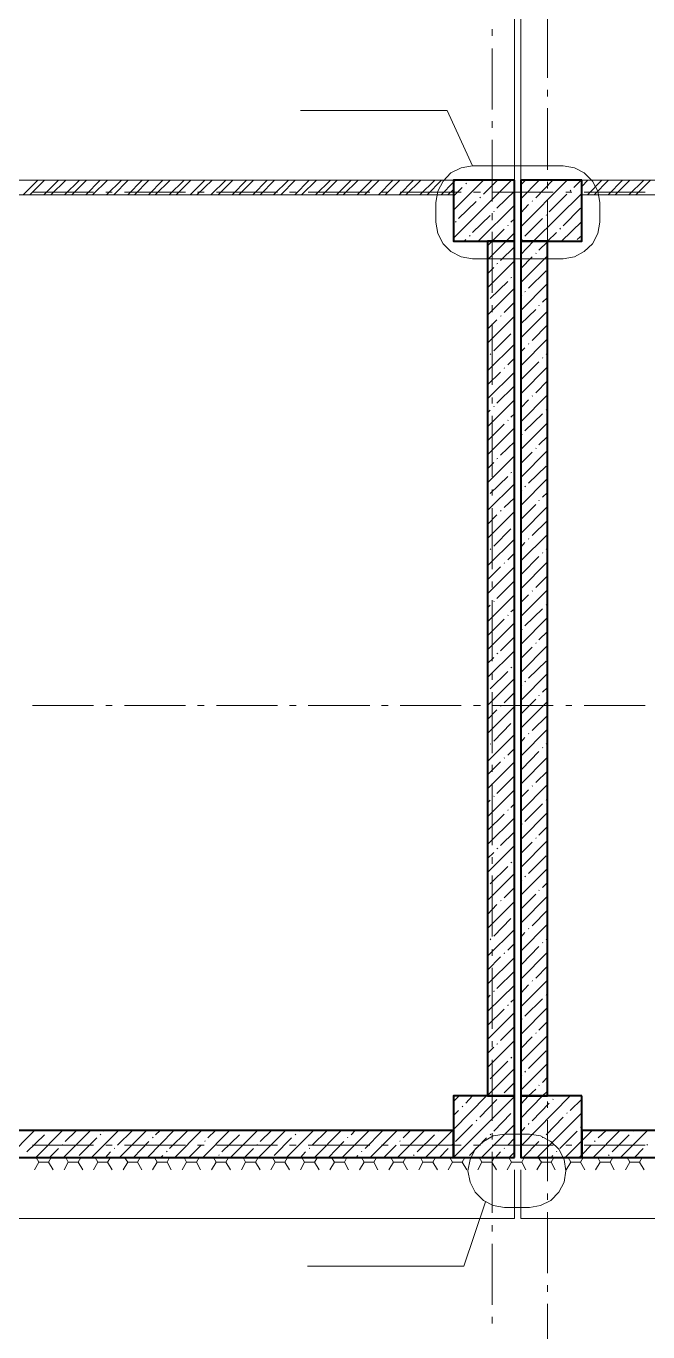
# Model space of a CAD drawing. Header units: millimetres. Extents: x -213547 to 415037, y -3642 to 106956.
# Drawn here: x -172386 to -167292, y 3716 to 14414 of the extents above; entities that cross this region are included whole.
import ezdxf

# ---------------------------------------------------------------- set-up
doc = ezdxf.new("R2010")
doc.units = ezdxf.units.MM

msp = doc.modelspace()

# ---------------------------------------------------------------- linework, layer by layer
at = {"lineweight": 9}
for points in [[(-168384.7, 28983), (-168384.7, 29385.5), (-172769.4, 29385.5), (-172769.4, 32867.8), (-207511.6, 32867.8), (-207511.6, 4645.2), (-168384.7, 4645.2), (-168384.7, 5043.4)], [(-168384.7, 5145.1), (-168384.7, 15486)], [(-168333.9, 15486), (-168333.9, 13151.8)], [(-168113.6, 13990.6), (-168113.6, 14490.5)], [(-168566.9, 14333.7), (-168566.9, 14388.8)], [(-168566.9, 13732.2), (-168566.9, 14232.1)], [(-168113.6, 13838.1), (-168113.6, 13893.2)], [(-170138.6, 13723.7), (-168935.5, 13723.7), (-168727.9, 13270.4), (-168821.1, 13253.5), (-168905.8, 13211.1), (-168969.4, 13143.3), (-169011.7, 13062.8), (-169028.7, 12969.6), (-169028.7, 12808.7), (-169011.7, 12715.5), (-168969.4, 12630.7), (-168905.8, 12567.2), (-168821.1, 12524.8), (-168727.9, 12507.9), (-167986.5, 12507.9), (-167893.3, 12524.8), (-167812.8, 12567.2), (-167745.1, 12630.7), (-167702.7, 12715.5), (-167685.7, 12808.7), (-167685.7, 12969.6), (-167702.7, 13062.8), (-167745.1, 13143.3), (-167812.8, 13211.1), (-167893.3, 13253.5), (-167986.5, 13270.4), (-168727.9, 13270.4)], [(-168113.6, 13236.5), (-168113.6, 13740.7)], [(-168566.9, 13579.7), (-168566.9, 13634.8)], [(-168566.9, 12978.1), (-168566.9, 13482.2)], [(-172409.3, 13033.2), (-172290.7, 13151.8)], [(-172354.2, 13033.2), (-172235.6, 13151.8)], [(-172333, 13054.4), (-171833.1, 13054.4)], [(-172239.8, 13033.2), (-172121.2, 13151.8)], [(-172184.7, 13033.2), (-172061.9, 13151.8)], [(-172070.4, 13033.2), (-171947.5, 13151.8)], [(-172011.1, 13033.2), (-171892.4, 13151.8)], [(-171896.7, 13033.2), (-171778.1, 13151.8)], [(-171841.6, 13033.2), (-171718.7, 13151.8)], [(-171731.5, 13054.4), (-171680.6, 13054.4)], [(-171727.2, 13033.2), (-171604.4, 13151.8)], [(-171667.9, 13033.2), (-171549.3, 13151.8)], [(-171578.9, 13054.4), (-171079.1, 13054.4)], [(-171553.5, 13033.2), (-171434.9, 13151.8)], [(-171498.5, 13033.2), (-171379.8, 13151.8)], [(-171384.1, 13033.2), (-171265.5, 13151.8)], [(-171329, 13033.2), (-171206.1, 13151.8)], [(-171214.6, 13033.2), (-171091.8, 13151.8)], [(-171155.3, 13033.2), (-171036.7, 13151.8)], [(-171040.9, 13033.2), (-170922.3, 13151.8)], [(-170985.9, 13033.2), (-170863, 13151.8)], [(-170981.6, 13054.4), (-170926.5, 13054.4)], [(-170871.5, 13033.2), (-170748.6, 13151.8)], [(-170824.9, 13054.4), (-170325, 13054.4)], [(-170812.2, 13033.2), (-170693.6, 13151.8)], [(-170697.8, 13033.2), (-170579.2, 13151.8)], [(-170642.7, 13033.2), (-170524.1, 13151.8)], [(-170528.3, 13033.2), (-170409.7, 13151.8)], [(-170469, 13033.2), (-170350.4, 13151.8)], [(-170358.9, 13033.2), (-170236, 13151.8)], [(-170299.6, 13033.2), (-170181, 13151.8)], [(-170227.6, 13054.4), (-170172.5, 13054.4)], [(-170185.2, 13033.2), (-170066.6, 13151.8)], [(-170130.1, 13033.2), (-170007.3, 13151.8)], [(-170075, 13054.4), (-169570.9, 13054.4)], [(-170015.7, 13033.2), (-169892.9, 13151.8)], [(-169956.4, 13033.2), (-169837.8, 13151.8)], [(-169842, 13033.2), (-169723.4, 13151.8)], [(-169787, 13033.2), (-169664.1, 13151.8)], [(-169672.6, 13033.2), (-169554, 13151.8)], [(-169613.3, 13033.2), (-169494.7, 13151.8)], [(-169498.9, 13033.2), (-169380.3, 13151.8)], [(-169473.5, 13054.4), (-169418.4, 13054.4)], [(-169443.8, 13033.2), (-169325.2, 13151.8)], [(-169329.4, 13033.2), (-169210.8, 13151.8)], [(-169321, 13054.4), (-168821.1, 13054.4)], [(-169274.4, 13033.2), (-169151.5, 13151.8)], [(-169160, 13033.2), (-169037.1, 13151.8)], [(-169100.7, 13033.2), (-168982.1, 13151.8)], [(-168986.3, 13033.2), (-168884.6, 13134.9)], [(-168931.2, 13033.2), (-168884.6, 13075.6)], [(-168884.6, 13134.9), (-168867.7, 13151.8)], [(-168884.6, 12906.1), (-168638.9, 13151.8)], [(-168884.6, 12677.3), (-168410.2, 13151.8)], [(-168884.6, 13020.5), (-168812.6, 13092.5)], [(-168783, 13122.2), (-168778.7, 13126.4)], [(-168753.3, 13151.8), (-168753.3, 13151.8)], [(-168719.4, 13054.4), (-168664.3, 13054.4)], [(-168638.9, 13037.4), (-168524.5, 13151.8)], [(-168566.9, 13054.4), (-168067, 13054.4)], [(-168528.8, 12923), (-168384.7, 13062.8)], [(-168333.9, 12999.3), (-168181.4, 13151.8)], [(-168333.9, 12770.5), (-167952.6, 13151.8)], [(-168325.4, 13122.2), (-168295.8, 13151.8)], [(-168211.1, 13007.8), (-168071.3, 13151.8)], [(-168113.6, 13084), (-168113.6, 13139.1)], [(-167965.3, 13054.4), (-167914.5, 13054.4)], [(-167927.2, 13062.8), (-167923, 13071.3)], [(-167897.6, 13092.5), (-167838.3, 13151.8)], [(-167834, 13101), (-167783.2, 13151.8)], [(-167812.8, 13054.4), (-167312.9, 13054.4)], [(-167787.4, 13033.2), (-167668.8, 13151.8)], [(-167732.3, 13033.2), (-167613.7, 13151.8)], [(-167618, 13033.2), (-167499.3, 13151.8)], [(-167558.7, 13033.2), (-167440, 13151.8)], [(-167448.5, 13033.2), (-167325.7, 13151.8)], [(-167389.2, 13033.2), (-167270.6, 13151.8)], [(-168842.3, 12838.3), (-168698.2, 12978.1)], [(-168681.3, 12651.9), (-168384.7, 12948.5)], [(-168668.6, 13007.8), (-168664.3, 13012)], [(-168333.9, 12541.8), (-168228, 12651.9), (-167834, 13041.7)], [(-168333.9, 12884.9), (-168270.4, 12952.7)], [(-168240.7, 12978.1), (-168236.5, 12982.4)], [(-168113.6, 12486.7), (-168113.6, 12986.6)], [(-168100.9, 12893.4), (-167956.9, 13037.4)], [(-168727.9, 12723.9), (-168583.9, 12863.7)], [(-168566.9, 12825.6), (-168566.9, 12880.7)], [(-168554.2, 12893.4), (-168550, 12897.6)], [(-168300, 12694.3), (-168156, 12838.3)], [(-168126.3, 12863.7), (-168122.1, 12868)], [(-167986.5, 12779), (-167842.5, 12923)], [(-168867.7, 12808.7), (-168863.4, 12812.9)], [(-168605, 12613.8), (-168566.9, 12651.9), (-168469.5, 12749.4)], [(-168439.8, 12779), (-168435.6, 12783.2)], [(-168414.4, 12808.7), (-168384.7, 12834.1)], [(-168011.9, 12749.4), (-168007.7, 12757.8)], [(-167999.2, 12651.9), (-167834, 12812.9)], [(-168795.7, 12651.9), (-168783, 12664.6)], [(-168753.3, 12694.3), (-168749.1, 12698.5)], [(-168605, 12499.4), (-168452.5, 12651.9), (-168384.7, 12719.7)], [(-168566.9, 12228.3), (-168566.9, 12728.2)], [(-168325.4, 12664.6), (-168321.2, 12668.9)], [(-168185.6, 12579.9), (-168113.6, 12647.7)], [(-168113.6, 12651.9), (-168041.6, 12723.9)], [(-167872.1, 12664.6), (-167834, 12698.5)], [(-168499.1, 12495.2), (-168384.7, 12605.3)], [(-168333.9, 12313), (-168113.6, 12533.3)], [(-168333.9, 12427.4), (-168240.7, 12524.8)], [(-168211.1, 12550.2), (-168206.8, 12554.5)], [(-168605, 12270.7), (-168384.7, 12490.9)], [(-168605, 12385), (-168554.2, 12435.9)], [(-168528.8, 12465.5), (-168520.3, 12469.8)], [(-168270.4, 12266.4), (-168126.3, 12410.4)], [(-168583.9, 12181.7), (-168439.8, 12321.5)], [(-168414.4, 12351.1), (-168405.9, 12355.4)], [(-168333.9, 12084.3), (-168113.6, 12304.5)], [(-168113.6, 12334.2), (-168113.6, 12385)], [(-168605, 12046.1), (-168384.7, 12266.4)], [(-168333.9, 5043.4), (-168333.9, 4645.2), (-130647.4, 4645.2), (-130647.4, 8301.2), (-121640.9, 8301.2), (-121640.9, 12300.3), (-122034.9, 12300.3)], [(-168333.9, 12198.6), (-168325.4, 12207.1)], [(-168300, 12236.8), (-168295.8, 12241)], [(-168113.6, 11732.6), (-168113.6, 12232.5)], [(-168566.9, 12071.5), (-168566.9, 12126.6)], [(-168469.5, 12067.3), (-168384.7, 12152)], [(-168333.9, 11974.1), (-168211.1, 12092.7)], [(-168185.6, 12122.4), (-168181.4, 12126.6)], [(-168156, 12152), (-168113.6, 12190.2)], [(-168605, 11817.4), (-168384.7, 12037.7)], [(-168605, 11931.7), (-168528.8, 12008)], [(-168499.1, 12037.7), (-168494.9, 12041.9)], [(-168333.9, 11859.7), (-168113.6, 12080)], [(-168566.9, 11474.2), (-168566.9, 11974.1)], [(-168554.2, 11753.8), (-168414.4, 11893.6)], [(-168240.7, 11838.5), (-168113.6, 11965.6)], [(-168605, 11588.6), (-168384.7, 11808.9)], [(-168333.9, 11631), (-168113.6, 11851.3)], [(-168333.9, 11745.3), (-168300, 11779.2)], [(-168270.4, 11808.9), (-168266.1, 11813.1)], [(-168583.9, 11724.2), (-168579.6, 11728.4)], [(-168439.8, 11639.4), (-168384.7, 11694.5)], [(-168325.4, 11525.1), (-168185.6, 11664.9)], [(-168156, 11694.5), (-168151.7, 11698.7)], [(-168126.3, 11724.2), (-168113.6, 11736.9)], [(-168605, 11359.8), (-168384.7, 11580.1)], [(-168605, 11474.2), (-168499.1, 11580.1)], [(-168469.5, 11609.8), (-168465.2, 11614)], [(-168333.9, 11402.2), (-168113.6, 11622.5)], [(-168113.6, 11580.1), (-168113.6, 11631)], [(-168528.8, 11325.9), (-168384.7, 11465.7)], [(-168211.1, 11410.7), (-168113.6, 11508.1)], [(-168113.6, 10978.6), (-168113.6, 11478.5)], [(-168605, 11131.1), (-168384.7, 11351.4)], [(-168566.9, 11321.7), (-168566.9, 11372.5)], [(-168333.9, 11173.4), (-168113.6, 11393.7)], [(-168333.9, 11287.8), (-168270.4, 11351.4)], [(-168240.7, 11381), (-168236.5, 11385.3)], [(-168605, 11245.5), (-168583.9, 11266.6)], [(-168554.2, 11296.3), (-168550, 11300.5)], [(-168414.4, 11211.6), (-168384.7, 11237)], [(-168300, 11097.2), (-168156, 11237)], [(-168126.3, 11266.6), (-168122.1, 11270.9)], [(-168605, 11016.7), (-168469.5, 11152.3)], [(-168566.9, 10720.1), (-168566.9, 11220)], [(-168439.8, 11181.9), (-168435.6, 11186.1)], [(-168333.9, 10944.7), (-168113.6, 11165)], [(-168605, 10902.3), (-168384.7, 11122.6)], [(-168325.4, 11067.5), (-168321.2, 11071.8)], [(-168185.6, 10982.8), (-168113.6, 11050.6)], [(-168499.1, 10898.1), (-168384.7, 11008.2)], [(-168333.9, 10715.9), (-168113.6, 10936.2)], [(-168333.9, 10830.3), (-168240.7, 10923.5)], [(-168211.1, 10953.1), (-168206.8, 10957.4)], [(-168605, 10673.5), (-168384.7, 10893.8)], [(-168605, 10787.9), (-168554.2, 10838.8)], [(-168528.8, 10868.4), (-168520.3, 10872.7)], [(-168270.4, 10669.3), (-168126.3, 10809.1)], [(-168113.6, 10826.1), (-168113.6, 10876.9)], [(-168583.9, 10584.6), (-168439.8, 10724.4)], [(-168414.4, 10754), (-168405.9, 10758.3)], [(-168333.9, 10487.1), (-168113.6, 10707.4)], [(-168113.6, 10224.5), (-168113.6, 10724.4)], [(-168605, 10444.8), (-168384.7, 10665.1)], [(-168566.9, 10567.6), (-168566.9, 10618.5)], [(-168333.9, 10601.5), (-168325.4, 10610)], [(-168300, 10639.7), (-168295.8, 10643.9)], [(-168156, 10554.9), (-168113.6, 10593.1)], [(-168469.5, 10470.2), (-168384.7, 10550.7)], [(-168333.9, 10372.8), (-168211.1, 10495.6)], [(-168185.6, 10525.3), (-168181.4, 10529.5)], [(-168605, 10216), (-168384.7, 10436.3)], [(-168605, 10330.4), (-168528.8, 10410.9)], [(-168566.9, 9966.1), (-168566.9, 10466)], [(-168499.1, 10440.5), (-168494.9, 10444.8)], [(-168333.9, 10258.4), (-168113.6, 10478.7)], [(-168554.2, 10152.5), (-168414.4, 10296.5)], [(-168240.7, 10241.4), (-168113.6, 10364.3)], [(-168605, 9991.5), (-168384.7, 10211.8)], [(-168333.9, 10033.9), (-168113.6, 10249.9)], [(-168333.9, 10144), (-168300, 10182.1)], [(-168270.4, 10211.8), (-168266.1, 10216)], [(-168583.9, 10127.1), (-168579.6, 10131.3)], [(-168439.8, 10042.3), (-168384.7, 10097.4)], [(-168325.4, 9928), (-168185.6, 10067.8)], [(-168156, 10097.4), (-168151.7, 10101.6)], [(-168126.3, 10127.1), (-168113.6, 10139.8)], [(-168113.6, 10072), (-168113.6, 10122.8)], [(-168605, 9762.7), (-168384.7, 9983)], [(-168605, 9877.1), (-168499.1, 9983)], [(-168469.5, 10012.7), (-168465.2, 10016.9)], [(-168333.9, 9805.1), (-168113.6, 10025.4)], [(-168113.6, 9470.4), (-168113.6, 9970.3)], [(-168566.9, 9813.6), (-168566.9, 9864.4)], [(-168528.8, 9724.6), (-168384.7, 9868.6)], [(-168211.1, 9813.6), (-168113.6, 9911)], [(-168605, 9534), (-168384.7, 9754.3)], [(-168333.9, 9576.3), (-168113.6, 9796.6)], [(-168333.9, 9690.7), (-168270.4, 9754.3)], [(-168240.7, 9783.9), (-168236.5, 9788.2)], [(-168605, 9648.4), (-168583.9, 9669.5)], [(-168566.9, 9212), (-168566.9, 9711.9)], [(-168554.2, 9699.2), (-168550, 9703.4)], [(-168414.4, 9614.5), (-168384.7, 9639.9)], [(-168300, 9500.1), (-168156, 9639.9)], [(-168126.3, 9669.5), (-168122.1, 9673.8)], [(-168605, 9419.6), (-168469.5, 9555.2)], [(-168605, 9305.2), (-168384.7, 9525.5)], [(-168439.8, 9584.8), (-168435.6, 9589)], [(-168333.9, 9347.6), (-168113.6, 9567.9)], [(-168325.4, 9470.4), (-168321.2, 9474.7)], [(-168185.6, 9385.7), (-168113.6, 9453.5)], [(-168499.1, 9296.7), (-168384.7, 9411.1)], [(-168333.9, 9118.8), (-168113.6, 9339.1)], [(-168333.9, 9233.2), (-168240.7, 9326.4)], [(-168211.1, 9356), (-168206.8, 9360.3)], [(-168113.6, 9317.9), (-168113.6, 9373)], [(-168605, 9076.4), (-168384.7, 9296.7)], [(-168605, 9190.8), (-168554.2, 9241.7)], [(-168528.8, 9271.3), (-168520.3, 9275.6)], [(-168270.4, 9072.2), (-168126.3, 9212)], [(-168113.6, 8716.4), (-168113.6, 9216.2)], [(-168583.9, 8983.2), (-168439.8, 9127.3)], [(-168566.9, 9059.5), (-168566.9, 9114.6)], [(-168414.4, 9156.9), (-168405.9, 9161.2)], [(-168333.9, 8890), (-168113.6, 9110.3)], [(-168605, 8847.7), (-168384.7, 9068)], [(-168333.9, 9004.4), (-168325.4, 9012.9)], [(-168300, 9042.6), (-168295.8, 9046.8)], [(-168156, 8957.8), (-168113.6, 8996)], [(-168566.9, 8457.9), (-168566.9, 8957.8)], [(-168469.5, 8868.9), (-168384.7, 8953.6)], [(-168333.9, 8775.7), (-168211.1, 8898.5)], [(-168333.9, 8661.3), (-168113.6, 8881.6)], [(-168185.6, 8928.2), (-168181.4, 8932.4)], [(-172333, 8847.7), (-171833.1, 8847.7)], [(-171731.5, 8847.7), (-171680.6, 8847.7)], [(-171578.9, 8847.7), (-171079.1, 8847.7)], [(-170981.6, 8847.7), (-170926.5, 8847.7)], [(-170824.9, 8847.7), (-170325, 8847.7)], [(-170227.6, 8847.7), (-170172.5, 8847.7)], [(-170075, 8847.7), (-169570.9, 8847.7)], [(-169473.5, 8847.7), (-169418.4, 8847.7)], [(-169321, 8847.7), (-168821.1, 8847.7)], [(-168719.4, 8847.7), (-168664.3, 8847.7)], [(-168605, 8618.9), (-168384.7, 8839.2)], [(-168605, 8733.3), (-168528.8, 8813.8)], [(-168566.9, 8847.7), (-168067, 8847.7)], [(-168499.1, 8843.4), (-168494.9, 8847.7)], [(-167965.3, 8847.7), (-167914.5, 8847.7)], [(-167812.8, 8847.7), (-167312.9, 8847.7)], [(-168554.2, 8555.4), (-168414.4, 8699.4)], [(-168240.7, 8644.3), (-168113.6, 8767.2)], [(-168605, 8390.2), (-168384.7, 8610.4)], [(-168333.9, 8432.5), (-168113.6, 8652.8)], [(-168333.9, 8546.9), (-168300, 8585)], [(-168270.4, 8614.7), (-168266.1, 8618.9)], [(-168113.6, 8563.8), (-168113.6, 8618.9)], [(-168583.9, 8530), (-168579.6, 8534.2)], [(-168439.8, 8441), (-168384.7, 8496.1)], [(-168325.4, 8326.6), (-168185.6, 8470.7)], [(-168156, 8500.3), (-168151.7, 8504.5)], [(-168126.3, 8530), (-168113.6, 8538.4)], [(-168113.6, 7966.5), (-168113.6, 8466.4)], [(-168605, 8165.6), (-168384.7, 8385.9)], [(-168605, 8280), (-168499.1, 8385.9)], [(-168566.9, 8305.4), (-168566.9, 8360.5)], [(-168469.5, 8415.6), (-168465.2, 8419.8)], [(-168333.9, 8203.8), (-168113.6, 8424.1)], [(-168528.8, 8127.5), (-168384.7, 8271.5)], [(-168211.1, 8216.5), (-168113.6, 8309.7)], [(-168605, 7936.9), (-168384.7, 8157.2)], [(-168566.9, 7703.9), (-168566.9, 8208)], [(-168333.9, 7979.2), (-168113.6, 8199.5)], [(-168333.9, 8093.6), (-168270.4, 8157.2)], [(-168240.7, 8186.8), (-168236.5, 8191.1)], [(-168605, 8051.3), (-168583.9, 8072.4)], [(-168554.2, 8102.1), (-168550, 8106.3)], [(-168414.4, 8013.1), (-168384.7, 8042.8)], [(-168300, 7898.7), (-168156, 8042.8)], [(-168126.3, 8072.4), (-168122.1, 8076.7)], [(-168605, 7822.5), (-168469.5, 7958.1)], [(-168605, 7708.1), (-168384.7, 7928.4)], [(-168439.8, 7987.7), (-168435.6, 7991.9)], [(-168333.9, 7750.5), (-168113.6, 7970.8)], [(-168499.1, 7699.6), (-168384.7, 7814)], [(-168325.4, 7873.3), (-168321.2, 7877.6)], [(-168185.6, 7784.4), (-168113.6, 7856.4)], [(-168113.6, 7809.8), (-168113.6, 7864.9)], [(-168333.9, 7521.7), (-168113.6, 7742)], [(-168333.9, 7636.1), (-168240.7, 7729.3)], [(-168211.1, 7758.9), (-168206.8, 7763.2)], [(-168113.6, 7212.5), (-168113.6, 7712.3)], [(-168605, 7479.3), (-168384.7, 7699.6)], [(-168605, 7593.7), (-168554.2, 7644.6)], [(-168566.9, 7551.4), (-168566.9, 7606.4)], [(-168528.8, 7674.2), (-168520.3, 7678.5)], [(-168270.4, 7470.9), (-168126.3, 7614.9)], [(-168583.9, 7386.1), (-168439.8, 7530.2)], [(-168414.4, 7559.8), (-168405.9, 7564.1)], [(-168333.9, 7292.9), (-168113.6, 7513.2)], [(-168605, 7250.6), (-168384.7, 7470.9)], [(-168566.9, 6954), (-168566.9, 7453.9)], [(-168333.9, 7407.3), (-168325.4, 7415.8)], [(-168300, 7445.5), (-168295.8, 7449.7)], [(-168156, 7356.5), (-168113.6, 7398.9)], [(-168469.5, 7271.8), (-168384.7, 7356.5)], [(-168333.9, 7178.6), (-168211.1, 7301.4)], [(-168333.9, 7064.2), (-168113.6, 7284.5)], [(-168185.6, 7331.1), (-168181.4, 7335.3)], [(-168605, 7021.8), (-168384.7, 7242.1)], [(-168605, 7136.2), (-168528.8, 7216.7)], [(-168499.1, 7246.3), (-168494.9, 7250.6)], [(-168240.7, 7043), (-168113.6, 7170.1)], [(-168554.2, 6958.3), (-168414.4, 7102.3)], [(-168113.6, 7059.9), (-168113.6, 7110.8)], [(-168605, 6793.1), (-168384.7, 7013.3)], [(-168333.9, 6835.4), (-168113.6, 7055.7)], [(-168333.9, 6949.8), (-168300, 6987.9)], [(-168270.4, 7017.6), (-168266.1, 7021.8)], [(-168113.6, 6458.4), (-168113.6, 6958.3)], [(-168583.9, 6928.6), (-168579.6, 6937.1)], [(-168566.9, 6797.3), (-168566.9, 6852.4)], [(-168439.8, 6843.9), (-168384.7, 6899)], [(-168325.4, 6729.5), (-168185.6, 6873.5)], [(-168156, 6903.2), (-168151.7, 6907.4)], [(-168126.3, 6928.6), (-168113.6, 6941.3)], [(-168605, 6678.7), (-168499.1, 6788.8)], [(-168605, 6564.3), (-168384.7, 6784.6)], [(-168469.5, 6814.2), (-168465.2, 6822.7)], [(-168333.9, 6606.7), (-168113.6, 6826.9)], [(-168566.9, 6200), (-168566.9, 6699.9)], [(-168528.8, 6530.4), (-168384.7, 6670.2)], [(-168211.1, 6615.1), (-168113.6, 6712.6)], [(-168605, 6339.8), (-168384.7, 6555.8)], [(-168333.9, 6377.9), (-168113.6, 6598.2)], [(-168333.9, 6492.3), (-168270.4, 6560.1)], [(-168240.7, 6589.7), (-168236.5, 6593.9)], [(-168605, 6449.9), (-168583.9, 6475.3)], [(-168554.2, 6500.8), (-168550, 6509.2)], [(-168414.4, 6416), (-168384.7, 6445.7)], [(-168300, 6301.6), (-168156, 6445.7)], [(-168126.3, 6475.3), (-168122.1, 6479.6)], [(-168605, 6225.4), (-168469.5, 6361)], [(-168605, 6111), (-168384.7, 6331.3)], [(-168439.8, 6386.4), (-168435.6, 6394.8)], [(-168333.9, 6153.4), (-168113.6, 6373.7)], [(-168113.6, 6305.9), (-168113.6, 6356.7)], [(-168499.1, 6102.5), (-168384.7, 6216.9)], [(-168325.4, 6276.2), (-168321.2, 6280.5)], [(-168185.6, 6187.3), (-168113.6, 6259.3)], [(-168605, 5882.2), (-168384.7, 6102.5)], [(-168566.9, 6047.5), (-168566.9, 6098.3)], [(-168333.9, 5924.6), (-168113.6, 6144.9)], [(-168333.9, 6039), (-168240.7, 6132.2)], [(-168211.1, 6161.8), (-168206.8, 6166.1)], [(-168113.6, 5704.3), (-168113.6, 6204.2)], [(-168605, 5996.6), (-168554.2, 6047.5)], [(-168528.8, 6072.9), (-168520.3, 6077.1)], [(-168270.4, 5873.8), (-168126.3, 6017.8)], [(-168583.9, 5789), (-168439.8, 5933.1)], [(-168566.9, 5445.9), (-168566.9, 5945.8)], [(-168414.4, 5958.5), (-168405.9, 5967)], [(-168333.9, 5695.8), (-168113.6, 5916.1)], [(-168605, 5653.5), (-168384.7, 5873.8)], [(-168333.9, 5810.2), (-168325.4, 5818.7)], [(-168300, 5844.1), (-168295.8, 5852.6)], [(-168156, 5759.4), (-168113.6, 5801.8)], [(-168469.5, 5674.7), (-168384.7, 5759.4)], [(-168333.9, 5581.5), (-168270.4, 5649.2), (-168211.1, 5704.3)], [(-168333.9, 5467.1), (-168156, 5649.2), (-168113.6, 5687.4)], [(-168185.6, 5734), (-168181.4, 5738.2)], [(-168884.6, 5602.6), (-168838, 5649.2)], [(-168884.6, 5373.9), (-168613.5, 5649.2)], [(-168884.6, 5145.1), (-168384.7, 5645)], [(-168812.6, 5560.3), (-168808.4, 5564.5)], [(-168783, 5589.9), (-168727.9, 5649.2)], [(-168668.6, 5475.6), (-168528.8, 5619.6)], [(-168499.1, 5645), (-168499.1, 5649.2), (-168494.9, 5649.2)], [(-168333.9, 5238.3), (-167927.2, 5649.2)], [(-168240.7, 5445.9), (-168100.9, 5589.9)], [(-168113.6, 5551.8), (-168113.6, 5602.6)], [(-168071.3, 5619.6), (-168067, 5623.8)], [(-168041.6, 5645), (-168041.6, 5649.2)], [(-167927.2, 5530.6), (-167834, 5623.8)], [(-168884.6, 5488.3), (-168842.3, 5530.6)], [(-168554.2, 5361.2), (-168414.4, 5505.2)], [(-168198.3, 5145.1), (-167834, 5509.4)], [(-168126.3, 5331.5), (-167986.5, 5475.6)], [(-167956.9, 5505.2), (-167952.6, 5509.4)], [(-172536.4, 5145.1), (-172316.1, 5365.4)], [(-172307.6, 5145.1), (-172087.3, 5365.4)], [(-172205.9, 5361.2), (-172201.7, 5365.4)], [(-172078.8, 5145.1), (-171858.5, 5365.4)], [(-172066.1, 5276.4), (-171972.9, 5365.4)], [(-171850.1, 5145.1), (-171629.8, 5365.4)], [(-171752.6, 5361.2), (-171744.2, 5365.4)], [(-171638.3, 5246.8), (-171515.4, 5365.4)], [(-171621.3, 5145.1), (-171401, 5365.4)], [(-171392.5, 5145.1), (-171176.5, 5365.4)], [(-171324.8, 5331.5), (-171286.6, 5365.4)], [(-171210.4, 5217.1), (-171066.3, 5361.2)], [(-171168, 5145.1), (-170947.7, 5365.4)], [(-170939.3, 5145.1), (-170719, 5365.4)], [(-170896.9, 5306.1), (-170833.3, 5365.4)], [(-170710.5, 5145.1), (-170490.2, 5365.4)], [(-170608.8, 5361.2), (-170604.6, 5365.4)], [(-170481.7, 5145.1), (-170261.4, 5365.4)], [(-170469, 5276.4), (-170375.8, 5365.4)], [(-170253, 5145.1), (-170032.7, 5365.4)], [(-170151.3, 5361.2), (-170147.1, 5365.4)], [(-170041.2, 5246.8), (-169918.3, 5365.4)], [(-170024.2, 5145.1), (-169803.9, 5365.4)], [(-169795.4, 5145.1), (-169575.2, 5365.4)], [(-169723.4, 5331.5), (-169689.5, 5365.4)], [(-169609, 5217.1), (-169469.2, 5361.2)], [(-169566.7, 5145.1), (-169346.4, 5365.4)], [(-169342.2, 5145.1), (-169121.9, 5365.4)], [(-169295.6, 5306.1), (-169236.2, 5365.4)], [(-169113.4, 5145.1), (-168893.1, 5365.4)], [(-169011.7, 5361.2), (-169007.5, 5365.4)], [(-168867.7, 5276.4), (-168727.9, 5416.2)], [(-168698.2, 5445.9), (-168694, 5450.1)], [(-168655.9, 5145.1), (-168384.7, 5416.2)], [(-168333.9, 5352.7), (-168300, 5390.8)], [(-168270.4, 5416.2), (-168266.1, 5424.7)], [(-168113.6, 4950.2), (-168113.6, 5450.1)], [(-168011.9, 5217.1), (-167872.1, 5361.2)], [(-167969.6, 5145.1), (-167834, 5280.7), (-167749.3, 5365.4)], [(-167842.5, 5390.8), (-167838.3, 5395.1)], [(-167740.8, 5145.1), (-167520.5, 5365.4)], [(-167698.5, 5306.1), (-167634.9, 5365.4)], [(-167516.3, 5145.1), (-167296, 5365.4)], [(-167414.6, 5361.2), (-167410.4, 5365.4)], [(-172379.6, 5191.7), (-172235.6, 5331.5)], [(-172333, 5246.8), (-171833.1, 5246.8)], [(-172091.5, 5246.8), (-172087.3, 5251)], [(-171951.7, 5162.1), (-171807.7, 5306.1)], [(-171778.1, 5331.5), (-171773.8, 5335.8)], [(-171731.5, 5246.8), (-171680.6, 5246.8)], [(-171578.9, 5246.8), (-171079.1, 5246.8)], [(-171506.9, 5145.1), (-171379.8, 5276.4)], [(-171350.2, 5306.1), (-171345.9, 5310.3)], [(-171053.6, 5145.1), (-170952, 5246.8)], [(-170981.6, 5246.8), (-170926.5, 5246.8)], [(-170922.3, 5276.4), (-170918.1, 5280.7)], [(-170824.9, 5246.8), (-170325, 5246.8)], [(-170782.5, 5191.7), (-170638.5, 5331.5)], [(-170494.4, 5246.8), (-170490.2, 5251)], [(-170354.6, 5162.1), (-170210.6, 5306.1)], [(-170227.6, 5246.8), (-170172.5, 5246.8)], [(-170181, 5331.5), (-170176.7, 5335.8)], [(-170075, 5246.8), (-169570.9, 5246.8)], [(-169909.8, 5145.1), (-169782.7, 5276.4)], [(-169753.1, 5306.1), (-169748.8, 5310.3)], [(-169473.5, 5246.8), (-169418.4, 5246.8)], [(-169456.5, 5145.1), (-169354.9, 5246.8)], [(-169325.2, 5276.4), (-169321, 5280.7)], [(-169321, 5246.8), (-168821.1, 5246.8)], [(-169181.2, 5191.7), (-169041.4, 5331.5)], [(-168897.3, 5246.8), (-168893.1, 5251)], [(-168753.3, 5162.1), (-168613.5, 5306.1)], [(-168719.4, 5246.8), (-168664.3, 5246.8)], [(-168583.9, 5331.5), (-168579.6, 5335.8)], [(-168566.9, 5293.4), (-168566.9, 5344.2)], [(-168566.9, 5246.8), (-168067, 5246.8)], [(-168439.8, 5246.8), (-168384.7, 5301.9)], [(-168312.7, 5145.1), (-168185.6, 5276.4)], [(-168156, 5306.1), (-168151.7, 5310.3)], [(-167965.3, 5246.8), (-167914.5, 5246.8)], [(-167855.2, 5145.1), (-167834, 5166.3), (-167757.8, 5246.8)], [(-167812.8, 5246.8), (-167312.9, 5246.8)], [(-167728.1, 5276.4), (-167723.9, 5280.7)], [(-167584.1, 5191.7), (-167444.3, 5331.5)], [(-167300.2, 5246.8), (-167296, 5251)], [(-172303.4, 5145.1), (-172282.2, 5107), (-172201.7, 5107), (-172163.6, 5043.4)], [(-172201.7, 5107), (-172180.5, 5145.1)], [(-172193.2, 5145.1), (-172121.2, 5217.1)], [(-172061.9, 5145.1), (-172040.7, 5107), (-171960.2, 5107), (-171922.1, 5043.4)], [(-171960.2, 5107), (-171939, 5145.1)], [(-171820.4, 5145.1), (-171799.2, 5107), (-171718.7, 5107), (-171680.6, 5043.4)], [(-171735.7, 5145.1), (-171693.3, 5191.7)], [(-171718.7, 5107), (-171693.3, 5145.1)], [(-171663.7, 5217.1), (-171659.4, 5221.4)], [(-171578.9, 5145.1), (-171553.5, 5107), (-171473, 5107), (-171439.1, 5043.4)], [(-171473, 5107), (-171451.9, 5145.1)], [(-171333.2, 5145.1), (-171312.1, 5107), (-171231.6, 5107), (-171197.7, 5043.4)], [(-171282.4, 5145.1), (-171265.5, 5162.1)], [(-171235.8, 5191.7), (-171231.6, 5196)], [(-171231.6, 5107), (-171210.4, 5145.1)], [(-171091.8, 5145.1), (-171070.6, 5107), (-170990.1, 5107), (-170956.2, 5043.4)], [(-170990.1, 5107), (-170968.9, 5145.1)], [(-170850.3, 5145.1), (-170829.1, 5107), (-170748.6, 5107), (-170710.5, 5043.4)], [(-170807.9, 5162.1), (-170803.7, 5166.3)], [(-170748.6, 5107), (-170727.4, 5145.1)], [(-170608.8, 5145.1), (-170587.6, 5107), (-170507.2, 5107), (-170469, 5043.4)], [(-170596.1, 5145.1), (-170524.1, 5217.1)], [(-170507.2, 5107), (-170486, 5145.1)], [(-170367.4, 5145.1), (-170346.2, 5107), (-170265.7, 5107), (-170227.6, 5043.4)], [(-170265.7, 5107), (-170244.5, 5145.1)], [(-170138.6, 5145.1), (-170096.2, 5191.7)], [(-170125.9, 5145.1), (-170104.7, 5107), (-170024.2, 5107), (-169986.1, 5043.4)], [(-170066.6, 5217.1), (-170062.3, 5221.4)], [(-170024.2, 5107), (-169998.8, 5145.1)], [(-169884.4, 5145.1), (-169859, 5107), (-169778.5, 5107), (-169744.6, 5043.4)], [(-169778.5, 5107), (-169757.3, 5145.1)], [(-169681.1, 5145.1), (-169668.4, 5162.1)], [(-169638.7, 5191.7), (-169634.5, 5196)], [(-169638.7, 5145.1), (-169617.5, 5107), (-169537, 5107), (-169503.1, 5043.4)], [(-169537, 5107), (-169515.8, 5145.1)], [(-169397.2, 5145.1), (-169376, 5107), (-169295.6, 5107), (-169261.7, 5043.4)], [(-169295.6, 5107), (-169274.4, 5145.1)], [(-169210.8, 5162.1), (-169206.6, 5166.3)], [(-169155.8, 5145.1), (-169134.6, 5107), (-169054.1, 5107), (-169016, 5043.4)], [(-169054.1, 5107), (-169032.9, 5145.1)], [(-168999, 5145.1), (-168927, 5217.1)], [(-168914.3, 5145.1), (-168893.1, 5107), (-168812.6, 5107), (-168774.5, 5043.4)], [(-168812.6, 5107), (-168791.4, 5145.1)], [(-168672.8, 5145.1), (-168651.6, 5107), (-168571.1, 5107), (-168533, 5043.4)], [(-168571.1, 5107), (-168550, 5145.1)], [(-168566.9, 4691.8), (-168566.9, 5191.7)], [(-168541.5, 5145.1), (-168499.1, 5191.7)], [(-168469.5, 5217.1), (-168465.2, 5221.4)], [(-168431.3, 5145.1), (-168410.2, 5107), (-168325.4, 5107), (-168291.5, 5043.4)], [(-168427.1, 5145.1), (-168384.7, 5187.5)], [(-168325.4, 5107), (-168304.3, 5145.1)], [(-168189.9, 5145.1), (-168164.5, 5107), (-168084, 5107), (-168050.1, 5043.4)], [(-168084, 5145.1), (-168071.3, 5162.1)], [(-168084, 5107), (-168062.8, 5145.1)], [(-168041.6, 5191.7), (-168037.4, 5196)], [(-167944.2, 5145.1), (-167923, 5107), (-167842.5, 5107), (-167808.6, 5043.4)], [(-167842.5, 5107), (-167821.3, 5145.1)], [(-167702.7, 5145.1), (-167681.5, 5107), (-167601, 5107), (-167567.1, 5043.4)], [(-167613.7, 5162.1), (-167609.5, 5166.3)], [(-167601, 5107), (-167579.8, 5145.1)], [(-167461.2, 5145.1), (-167440, 5107), (-167359.5, 5107), (-167321.4, 5043.4)], [(-167401.9, 5145.1), (-167329.9, 5217.1)], [(-167359.5, 5107), (-167338.4, 5145.1)], [(-172316.1, 5043.4), (-172282.2, 5107)], [(-172074.6, 5043.4), (-172040.7, 5107)], [(-171833.1, 5043.4), (-171799.2, 5107)], [(-171591.7, 5043.4), (-171553.5, 5107)], [(-171350.2, 5043.4), (-171312.1, 5107)], [(-171108.7, 5043.4), (-171070.6, 5107)], [(-170867.2, 5043.4), (-170829.1, 5107)], [(-170621.5, 5043.4), (-170587.6, 5107)], [(-170380.1, 5043.4), (-170346.2, 5107)], [(-170138.6, 5043.4), (-170104.7, 5107)], [(-169897.1, 5043.4), (-169859, 5107)], [(-169655.6, 5043.4), (-169617.5, 5107)], [(-169414.2, 5043.4), (-169376, 5107)], [(-169168.5, 5043.4), (-169134.6, 5107)], [(-168927, 5043.4), (-168893.1, 5107)], [(-168685.5, 5043.4), (-168651.6, 5107)], [(-168444.1, 5043.4), (-168410.2, 5107)], [(-168202.6, 5043.4), (-168164.5, 5107)], [(-167961.1, 5043.4), (-167923, 5107)], [(-167719.6, 5043.4), (-167681.5, 5107)], [(-167473.9, 5043.4), (-167440, 5107)], [(-168113.6, 4797.7), (-168113.6, 4848.6)], [(-168622, 4780.8), (-168799.9, 4255.5), (-170079.3, 4255.5)], [(-168113.6, 4196.2), (-168113.6, 4696.1)], [(-168566.9, 4539.3), (-168566.9, 4590.2)], [(-168566.9, 3937.8), (-168566.9, 4437.7)], [(-168113.6, 4043.7), (-168113.6, 4098.7)], [(-168113.6, 3442.1), (-168113.6, 3946.2)], [(-168566.9, 3785.3), (-168566.9, 3840.3)]]:
    msp.add_lwpolyline(points, dxfattribs=at)
for points in [[(-173269.2, 13033.2), (-168884.6, 13033.2), (-168884.6, 13151.8), (-173269.2, 13151.8)], [(-167834, 13033.2), (-165974.3, 13033.2), (-165974.3, 13151.8), (-167834, 13151.8)], [(-168465.2, 5335.8), (-168261.9, 5335.8), (-168172.9, 5323), (-168088.2, 5276.4), (-168020.4, 5212.9), (-167978.1, 5128.2), (-167965.3, 5035), (-167978.1, 4941.8), (-168020.4, 4861.3), (-168088.2, 4793.5), (-168172.9, 4751.1), (-168261.9, 4734.2), (-168465.2, 4734.2), (-168558.4, 4751.1), (-168638.9, 4793.5), (-168706.7, 4861.3), (-168749.1, 4941.8), (-168766, 5035), (-168749.1, 5128.2), (-168706.7, 5212.9), (-168638.9, 5276.4), (-168558.4, 5323)]]:
    msp.add_lwpolyline(points, close=True, dxfattribs=at)
at = {"lineweight": 40}
for points in [[(-168384.7, 13151.8), (-168884.6, 13151.8), (-168884.6, 12651.9), (-168384.7, 12651.9)], [(-167834, 13151.8), (-168333.9, 13151.8), (-168333.9, 12651.9), (-167834, 12651.9)], [(-168384.7, 5649.2), (-168384.7, 12651.9), (-168605, 12651.9), (-168605, 5649.2)], [(-168113.6, 5649.2), (-168113.6, 12651.9), (-168333.9, 12651.9), (-168333.9, 5649.2)], [(-168384.7, 5145.1), (-168384.7, 5649.2), (-168884.6, 5649.2), (-168884.6, 5145.1)], [(-167834, 5649.2), (-168333.9, 5649.2), (-168333.9, 5145.1), (-167834, 5145.1)], [(-173269.2, 5145.1), (-168884.6, 5145.1), (-168884.6, 5365.4), (-173269.2, 5365.4)], [(-167834, 5145.1), (-164084.9, 5145.1), (-164084.9, 5365.4), (-167834, 5365.4)]]:
    msp.add_lwpolyline(points, close=True, dxfattribs=at)

doc.saveas('drawing.dxf')
